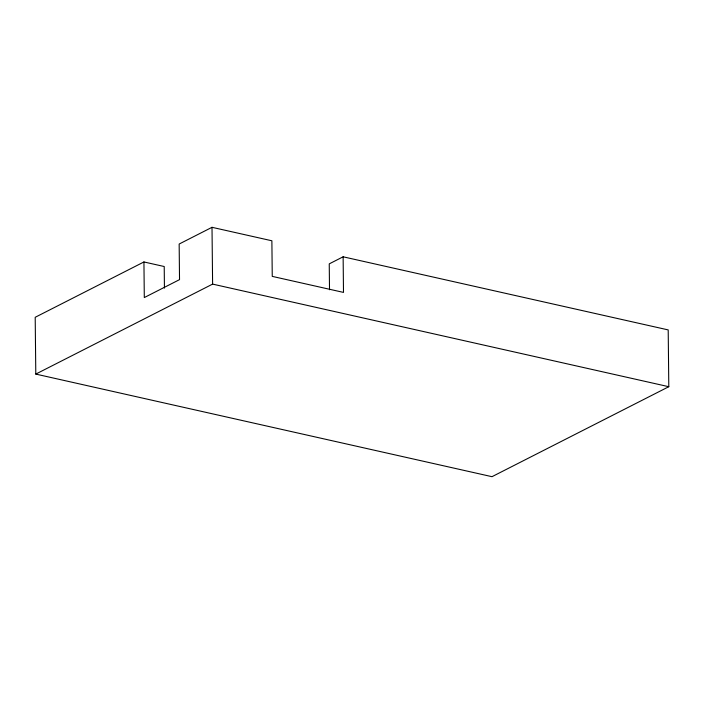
<?xml version="1.0" encoding="UTF-8"?>
<svg xmlns="http://www.w3.org/2000/svg" width="704" height="704" viewBox="0 0 704 704"><rect width="100%" height="100%" fill="white"/><g stroke="black" fill="none" stroke-linecap="round" stroke-linejoin="round"><path stroke-width="1.06" d="M164.437 288.103L164.217 266.517L143.933 261.958L35.2 317.293L35.798 374.088L491.99 476.687L668.8 386.707L668.202 329.912L343.13 256.802L329.243 263.868L329.516 289.766M343.13 256.802L343.499 292.406L272.254 276.382L271.876 240.777L212.01 227.313L179.159 244.033L179.529 279.638L144.302 297.563L143.933 261.958M35.798 374.088L212.608 284.108L668.8 386.707M212.01 227.313L212.608 284.108"/></g></svg>
